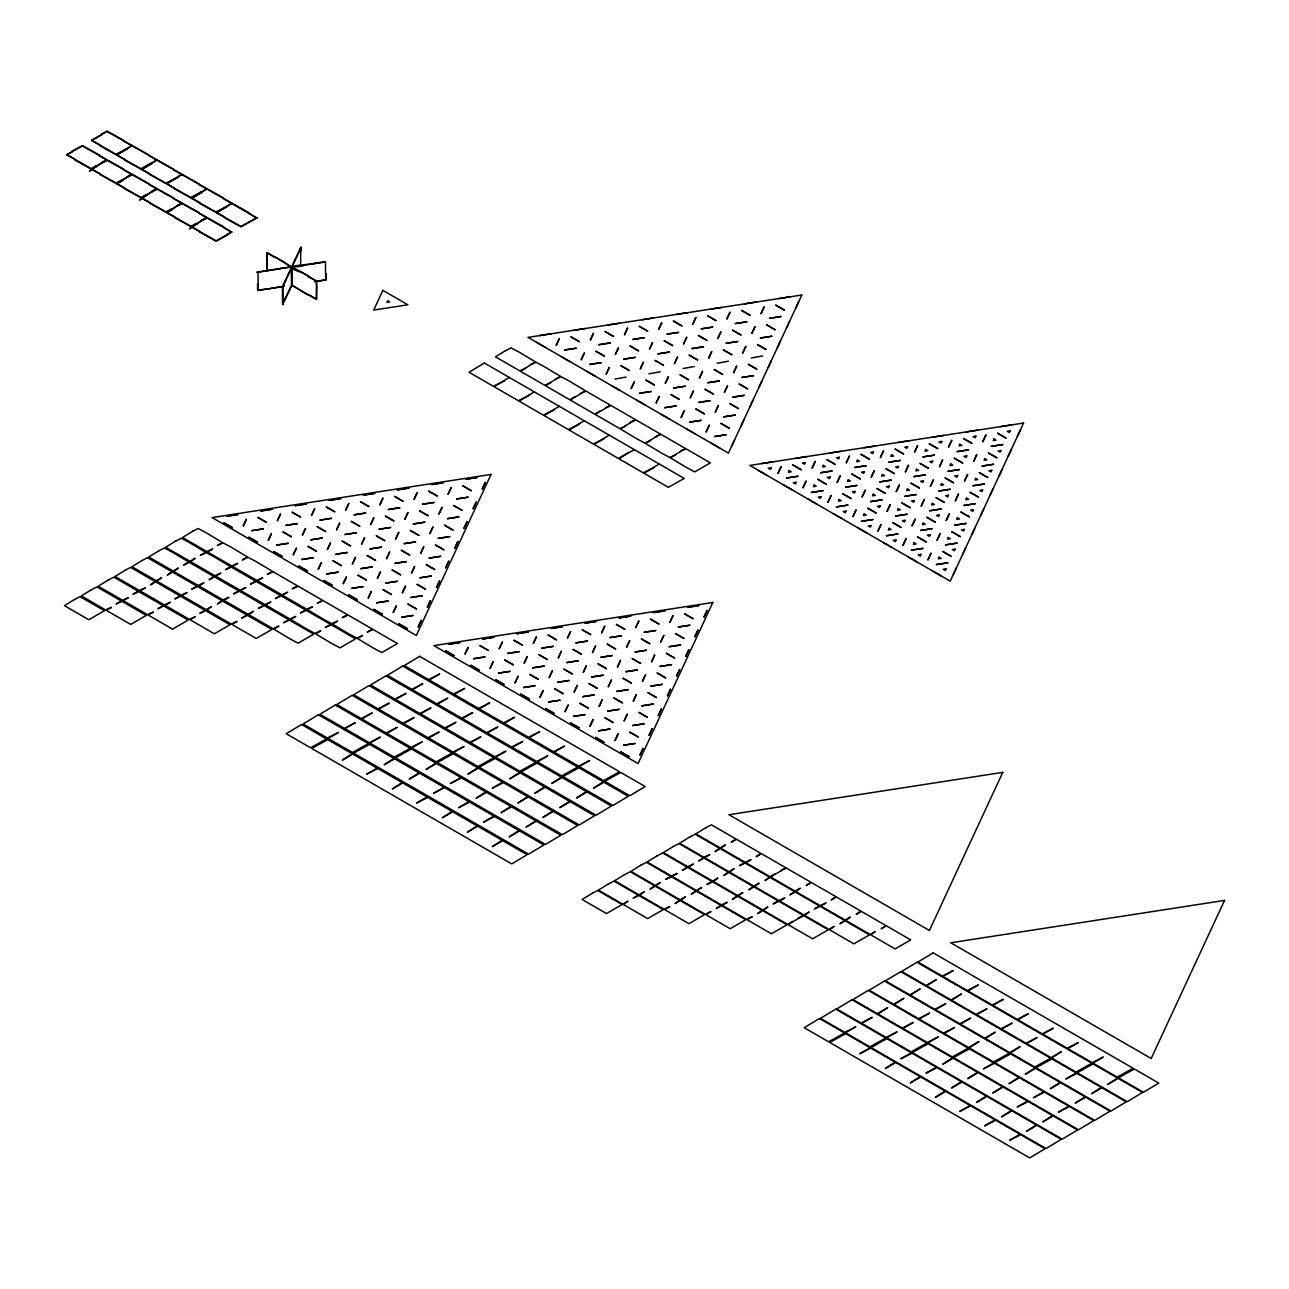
<?xml version="1.0" encoding="UTF-8"?>
<svg xmlns="http://www.w3.org/2000/svg" width="1289" height="1289" viewBox="0 0 1289 1289"><rect width="100%" height="100%" fill="white"/><g stroke="black" fill="none" stroke-linecap="round" stroke-linejoin="round"><path stroke-width="1.5" d="M285.497 298.178L282.565 304.494L282.436 286.706L300.74 247.295L300.627 265.566M282.984 304.558L282.871 286.77L301.159 247.359M292.136 272.833L291.862 285.191M282.565 304.494L291.475 285.272L291.33 266.936L283.322 261.957L291.33 266.936M285.497 298.532L291.91 285.352L291.588 267L291.588 271.012M71.685 151.425L82.399 145.593L99.06 154.857M101.718 134.088L106.939 131.075L123.905 140.517M101.879 162.849C96.788 165.685 80.256 178.478 96.353 165.669L91.148 168.682L66.786 154.616L82.399 145.963L106.778 159.659L96.675 166.217M126.709 148.863L131.913 145.496L116.622 155.067L127.031 148.686L115.994 154.342L91.632 140.275L106.939 131.43L148.896 154.938M66.786 154.97L71.991 151.973M91.632 140.63L102.04 134.62M74.649 159.868L91.148 169.036L96.981 166.394M99.495 145.528L115.994 154.696L127.031 149.057M121.665 180.637L131.752 174.096L107.39 160.384L101.557 163.026L106.778 159.659M101.557 162.672L107.39 160.029L124.05 169.278M99.64 174.305L116.139 183.473L121.972 180.814L121.343 180.106L116.139 183.102L91.777 169.407M124.469 159.965L140.984 169.133L152.021 163.477L151.393 162.752L140.984 168.762L116.622 155.067M123.583 141.049L173.886 169.375M146.656 195.074L156.742 188.516L132.38 174.805L126.548 177.463L131.752 174.096M151.86 191.707C146.769 194.542 130.237 207.32 146.334 194.526L141.129 197.539L116.767 183.828L126.87 177.27M126.548 177.092L132.38 174.45L149.041 183.715M176.69 177.721L181.894 174.353L166.587 183.908L176.996 177.544L165.959 183.199L141.597 169.487L156.904 159.933L151.699 163.3M116.767 183.828L121.972 180.814M141.597 169.487L152.021 163.477M124.63 188.726L141.129 197.894L146.962 195.251M149.46 174.386L165.959 183.554L176.996 177.898M148.573 155.486L198.86 183.795M171.63 209.495L181.733 202.937L157.371 189.241L151.538 191.884L156.742 188.516M151.538 191.529L157.371 188.871L174.031 198.135M149.621 203.146L166.12 212.314L171.953 209.672L171.324 208.947L166.12 211.96L141.758 198.248M174.45 188.822L190.949 197.974L201.986 192.335L201.374 191.61L190.949 197.62L166.587 183.908M173.564 169.906L223.851 198.216M196.621 223.915L206.723 217.374L182.361 203.662L176.529 206.304L181.733 202.937M201.825 220.564C196.734 223.384 180.218 236.177 196.315 223.384L191.11 226.381L166.748 212.685L176.835 206.127M176.529 205.95L182.361 203.308L199.022 212.556M226.671 206.578L231.875 203.211L216.568 212.766L226.977 206.401L215.94 212.041L191.578 198.345L206.885 188.79L201.68 192.158M166.748 212.685L171.953 209.672M191.578 198.345L201.986 192.335M174.611 217.583L191.11 226.751L196.943 224.109M199.441 203.243L215.94 212.411L226.977 206.756M198.554 184.343L248.841 212.653M191.739 227.106L216.101 240.817L231.714 232.165L207.352 218.099L201.519 220.741L206.723 217.374M201.519 220.371L207.352 217.728L224.012 226.993M199.586 232.004L216.101 241.172L226.816 235.339M224.431 217.664L240.93 226.832L256.865 218.002L223.545 198.764M216.568 212.766L240.93 226.477L256.865 217.632M226.51 234.807L231.714 231.794M267.29 264.712L266.968 270.916L267.29 252.692L283.322 261.957M266.968 264.889L267.29 252.692M275.298 256.962L283.628 261.764M300.289 271.383L316.643 281.195L316.321 299.402L291.959 285.336L300.45 290.234M292.265 279.149L291.862 279.181M299.983 271.931C273.349 263.536 325.118 264.487 292.281 267.081L308.619 276.2M308.313 276.732L316.643 281.195M316.321 281.373L316.643 287.205M308.619 294.585L316.643 299.225L316.643 287.56M536.595 342.342L544.925 347.144M504.144 380.481L509.348 377.484M525.332 368.074L530.536 365.077M561.569 356.763L569.899 361.581M529.135 394.917L534.339 391.904M550.322 382.495L555.527 379.498M586.559 371.184L594.89 376.001M554.125 409.338L559.329 406.325M575.297 396.931L580.517 393.918M611.55 385.62L619.88 390.422M600.287 411.352L605.492 408.355M579.115 423.759L584.32 420.762M636.54 400.041L644.871 404.859M625.278 425.789L630.482 422.776M604.106 438.196L609.31 435.183M661.531 414.478L669.861 419.279M650.268 440.21L655.473 437.197M629.08 452.616L634.285 449.619M686.521 428.899L694.852 433.7M675.259 454.63L680.463 451.633M654.071 467.053L659.275 464.04M711.512 443.319L719.842 448.137M758.367 470.372L766.697 475.19M783.358 484.809L791.688 489.611M808.348 499.23L816.678 504.047M833.339 513.667L841.669 518.468M858.313 528.087L866.643 532.889M883.303 542.508L891.634 547.326M908.294 556.945L916.624 561.746M933.284 571.365L941.615 576.183M775.688 873.942L780.892 870.945M793.186 921.554L798.39 918.558M268.982 270.432C222.691 277.28 326.616 262.021 280.148 268.338M303.237 265.389L325.569 261.941L314.29 263.053M269.111 270.319L280.261 268.579M257.607 284.208L257.719 290.476L284.273 286.367M325.988 273.896L325.988 279.906L314.613 281.663M257.607 290.218L269.111 288.704M268.982 288.817L284.16 286.11M314.5 281.421L325.988 279.906M798.664 301.803L795.603 308.361M789.513 321.509L786.467 328.067M780.361 341.214L777.315 347.772M771.225 360.92L768.163 367.494M762.073 380.626L759.028 387.199M1020.437 429.833L1017.392 436.407M752.921 400.331L749.876 406.905M1011.285 449.539L1008.24 456.113M743.785 420.037L740.724 426.611M1002.149 469.26L999.088 475.818M734.633 439.742L731.588 446.316M992.997 488.966L989.952 495.524M983.845 508.672L980.8 515.246M974.71 528.377L971.648 534.951M965.558 548.083L962.512 554.657M956.406 567.788L953.361 574.362M248.535 213.184L256.865 218.002M91.632 140.275L99.801 144.996M116.622 154.696L124.791 159.417M141.597 169.133L149.782 173.854M166.587 183.554L174.772 188.275M191.578 197.974L199.747 202.695M216.568 212.411L224.737 217.132M98.754 155.389L106.778 160.029M123.744 169.826L131.752 174.45M148.734 184.246L156.742 188.871M173.725 198.683L181.733 203.308M198.715 213.104L206.723 217.728M223.69 227.525L231.714 232.165M266.968 252.87L274.992 257.51M66.786 154.616L74.955 159.337M91.777 169.036L99.946 173.757M116.767 183.473L124.936 188.194M141.758 197.894L149.927 202.615M166.748 212.314L174.917 217.035M191.739 226.751L199.908 231.472M300.128 290.412L308.313 295.133M1011.833 424.871L1000.457 426.627M977.707 430.155L966.331 431.912M943.564 435.44L932.189 437.197M909.438 440.709L898.046 442.481M875.295 445.994L863.92 447.75M790.06 296.824L778.685 298.597M841.169 451.279L829.778 453.035M755.918 302.109L744.543 303.866M762.621 355.957L751.358 357.955M807.027 456.564L795.651 458.32M721.792 307.394L710.416 309.151M728.478 361.226L717.216 363.24M772.884 461.833L761.509 463.605M687.649 312.679L676.274 314.435M694.352 366.511L683.089 368.525M653.523 317.948L642.148 319.72M660.21 371.796L648.947 373.794M619.381 323.233L608.005 324.989M626.083 377.081L614.821 379.079M585.254 328.518L573.863 330.274M551.112 333.803L539.737 335.559M303.124 264.793L314.403 263.665M325.875 273.655L325.875 279.665M325.456 261.699L325.569 273.961M300.74 247.295L300.74 251.291M292.168 266.839L292.168 274.863M292.136 278.843L292.265 285.159M258.042 272.124L258.154 284.386M257.719 284.45L257.719 290.476M246.36 519.354L243.315 525.928L246.36 519.354M382.849 290.347L373.697 310.069L407.84 304.784L382.849 290.347M271.351 533.791L268.305 540.349L271.351 533.791M280.503 514.085L277.441 520.643L280.503 514.085M387.683 300.788L386.942 302.416L389.745 301.98L387.683 300.788M296.341 548.212L293.296 554.786L296.341 548.212M305.493 528.506L302.432 535.08L305.493 528.506M314.629 508.801L311.584 515.374L314.629 508.801M321.332 562.632L318.286 569.206L321.332 562.632M330.467 542.927L327.422 549.501L330.467 542.927M339.619 523.221L336.574 529.795L339.619 523.221M348.771 503.516L345.726 510.09L348.771 503.516M346.322 577.069L343.261 583.643L346.322 577.069M355.458 557.364L352.413 563.921L355.458 557.364M364.61 537.658L361.565 544.216L364.61 537.658M373.762 517.936L370.7 524.51L373.762 517.936M382.897 498.231L379.852 504.805L382.897 498.231M371.313 591.49L368.251 598.064L371.313 591.49M380.448 571.784L377.403 578.358L380.448 571.784M389.6 552.079L386.555 558.653L389.6 552.079M398.752 532.373L395.691 538.947L398.752 532.373M407.888 512.668L404.843 519.225L407.888 512.668M417.04 492.962L413.995 499.52L417.04 492.962M396.287 605.927L393.242 612.484L396.287 605.927M405.439 586.221L402.394 592.779L405.439 586.221M414.591 566.499L411.545 573.073L414.591 566.499M423.727 546.794L420.681 553.368L423.727 546.794M432.878 527.088L429.833 533.662L432.878 527.088M442.03 507.383L438.969 513.957L442.03 507.383M451.166 487.677L448.121 494.251L451.166 487.677M421.277 620.347L418.232 626.921L421.277 620.347M430.429 600.642L427.384 607.216L430.429 600.642M439.581 580.936L436.52 587.494L439.581 580.936M448.717 561.231L445.672 567.788L448.717 561.231M457.869 541.525L454.824 548.083L457.869 541.525M467.021 521.803L463.959 528.377L467.021 521.803M476.157 502.098L473.111 508.672L476.157 502.098M485.308 482.392L482.263 488.966L485.308 482.392M491.061 474.416L416.315 635.493L212.073 517.582L491.061 474.416M559.281 338.701L556.236 345.259L559.281 338.701M584.271 353.122L581.226 359.695L584.271 353.122M593.423 333.416L590.378 339.99L593.423 333.416M468.149 647.4L465.087 653.974L468.149 647.4M609.262 367.542L606.217 374.116L609.262 367.542M618.414 347.837L615.369 354.411L618.414 347.837M627.55 328.131L624.504 334.705L627.55 328.131M493.123 661.821L490.078 668.395L493.123 661.821M502.275 642.115L499.23 648.689L502.275 642.115M634.252 381.979L631.207 388.537L634.252 381.979M643.404 362.273L640.343 368.831L643.404 362.273M652.54 342.552L649.495 349.126L652.54 342.552M661.692 322.846L658.647 329.42L661.692 322.846M518.114 676.258L515.068 682.832L518.114 676.258M527.265 656.552L524.22 663.11L527.265 656.552M536.417 636.847L533.356 643.404L536.417 636.847M659.243 396.4L656.198 402.974L659.243 396.4M668.395 376.694L665.333 383.268L668.395 376.694M677.531 356.989L674.485 363.562L677.531 356.989M686.683 337.283L683.637 343.841L686.683 337.283M695.834 317.577L692.773 324.135L695.834 317.577M543.104 690.678L540.059 697.252L543.104 690.678M552.256 670.973L549.211 677.547L552.256 670.973M561.392 651.267L558.346 657.841L561.392 651.267M570.544 631.562L567.498 638.136L570.544 631.562M684.233 410.837L681.188 417.394L684.233 410.837M693.369 391.115L690.324 397.689L693.369 391.115M702.521 371.409L699.476 377.983L702.521 371.409M711.673 351.704L708.628 358.278L711.673 351.704M720.809 331.998L717.764 338.572L720.809 331.998M729.961 312.292L726.915 318.866L729.961 312.292M568.095 705.115L565.049 711.673L568.095 705.115M577.246 685.41L574.185 691.967L577.246 685.41M586.382 665.688L583.337 672.262L586.382 665.688M595.534 645.982L592.489 652.556L595.534 645.982M604.686 626.277L601.625 632.851L604.686 626.277M709.224 425.257L706.163 431.831L709.224 425.257M718.36 405.552L715.314 412.109L718.36 405.552M727.512 385.846L724.466 392.404L727.512 385.846M736.663 366.14L733.602 372.698L736.663 366.14M745.799 346.419L742.754 352.993L745.799 346.419M754.951 326.713L751.906 333.287L754.951 326.713M764.103 307.008L761.042 313.581L764.103 307.008M593.085 719.536L590.04 726.11L593.085 719.536M602.237 699.83L599.176 706.404L602.237 699.83M611.373 680.125L608.327 686.683L611.373 680.125M620.525 660.419L617.479 666.977L620.525 660.419M629.677 640.714L626.615 647.271L629.677 640.714M638.812 620.992L635.767 627.566L638.812 620.992M801.806 295.02L728.43 453.1L527.991 337.38L801.806 295.02M618.076 733.957L615.03 740.531L618.076 733.957M627.211 714.251L624.166 720.825L627.211 714.251M636.363 694.545L633.318 701.119L636.363 694.545M645.515 674.84L642.47 681.414L645.515 674.84M654.651 655.134L651.606 661.708L654.651 655.134M663.803 635.429L660.758 642.003L663.803 635.429M672.955 615.723L669.909 622.281L672.955 615.723M771.096 467.843L770.339 469.47L768.276 468.278L771.096 467.843M643.066 748.393L640.005 754.967L643.066 748.393M652.202 728.688L649.157 735.246L652.202 728.688M661.354 708.982L658.308 715.54L661.354 708.982M670.506 689.261L667.444 695.834L670.506 689.261M679.641 669.555L676.596 676.129L679.641 669.555M688.793 649.849L685.748 656.423L688.793 649.849M697.945 630.144L694.884 636.718L697.945 630.144M707.081 610.438L704.036 617.012L707.081 610.438M712.849 602.462L638.087 763.539L433.861 645.612L712.849 602.462M781.07 466.731L778.024 473.305L781.07 466.731M789.174 470.646L788.417 472.257L791.237 471.822L789.174 470.646M796.07 482.263L795.329 483.891L793.267 482.698L796.07 482.263M805.222 462.558L804.465 464.185L802.419 462.993L805.222 462.558M806.06 481.168L802.999 487.725L806.06 481.168M815.196 461.462L812.151 468.02L815.196 461.462M814.165 485.067L813.407 486.694L816.227 486.259L814.165 485.067M823.3 465.361L822.559 466.989L825.363 466.554L823.3 465.361M821.061 496.7L820.32 498.327L818.257 497.135L821.061 496.7M830.213 476.994L829.455 478.606L827.393 477.429L830.213 476.994M839.365 457.289L838.607 458.9L836.545 457.724L839.365 457.289M831.051 495.588L827.989 502.162L831.051 495.588M840.186 475.883L837.141 482.457L840.186 475.883M849.338 456.177L846.293 462.751L849.338 456.177M839.155 499.488L838.398 501.115L841.201 500.68L839.155 499.488M848.291 479.782L847.55 481.409L850.353 480.974L848.291 479.782M857.443 460.076L856.686 461.704L859.505 461.269L857.443 460.076M846.051 511.121L845.294 512.748L843.248 511.556L846.051 511.121M855.203 491.415L854.446 493.043L852.383 491.85L855.203 491.415M864.355 471.71L863.598 473.337L861.535 472.145L864.355 471.71M873.491 452.004L872.734 453.631L870.687 452.439L873.491 452.004M856.025 510.025L852.98 516.583L856.025 510.025M865.177 490.303L862.132 496.877L865.177 490.303M874.329 470.598L871.267 477.172L874.329 470.598M883.464 450.892L880.419 457.466L883.464 450.892M864.146 513.924L863.388 515.552L866.192 515.117L864.146 513.924M873.281 494.219L872.524 495.83L875.344 495.395L873.281 494.219M882.433 474.513L881.676 476.124L884.496 475.689L882.433 474.513M891.585 454.791L890.828 456.419L893.631 455.984L891.585 454.791M871.042 525.558L870.284 527.169L868.238 525.993L871.042 525.558M880.194 505.836L879.436 507.463L877.374 506.271L880.194 505.836M889.329 486.13L888.588 487.758L886.526 486.565L889.329 486.13M898.481 466.425L897.724 468.052L895.678 466.86L898.481 466.425M907.633 446.719L906.876 448.346L904.814 447.154L907.633 446.719M881.015 524.446L877.97 531.02L881.015 524.446M890.167 504.74L887.122 511.298L890.167 504.74M899.319 485.035L896.258 491.592L899.319 485.035M908.455 465.329L905.41 471.887L908.455 465.329M917.607 445.607L914.562 452.181L917.607 445.607M889.12 528.345L888.379 529.972L891.182 529.537L889.12 528.345M898.272 508.639L897.515 510.267L900.334 509.832L898.272 508.639M907.424 488.934L906.666 490.561L909.486 490.126L907.424 488.934M916.56 469.228L915.818 470.856L918.622 470.421L916.56 469.228M925.711 449.523L924.954 451.15L927.774 450.715L925.711 449.523M896.032 539.978L895.275 541.606L893.213 540.413L896.032 539.978M905.184 520.273L904.427 521.9L902.364 520.708L905.184 520.273M914.32 500.567L913.579 502.194L911.516 501.002L914.32 500.567M923.472 480.861L922.715 482.473L920.652 481.296L923.472 480.861M932.624 461.14L931.866 462.767L929.804 461.575L932.624 461.14M941.76 441.434L941.002 443.062L938.956 441.869L941.76 441.434M906.006 538.866L902.961 545.44L906.006 538.866M915.158 519.161L912.113 525.735L915.158 519.161M924.294 499.455L921.248 506.029L924.294 499.455M933.445 479.75L930.4 486.324L933.445 479.75M942.597 460.044L939.552 466.618L942.597 460.044M951.733 440.339L948.688 446.896L951.733 440.339M914.11 542.782L913.369 544.393L916.173 543.958L914.11 542.782M923.262 523.06L922.505 524.687L925.325 524.252L923.262 523.06M932.414 503.354L931.657 504.982L934.461 504.547L932.414 503.354M941.55 483.649L940.809 485.276L943.612 484.841L941.55 483.649M950.702 463.943L949.945 465.571L952.764 465.136L950.702 463.943M959.854 444.238L959.097 445.865L961.9 445.43L959.854 444.238M921.023 554.399L920.265 556.026L918.203 554.834L921.023 554.399M930.175 534.693L929.417 536.321L927.355 535.128L930.175 534.693M939.31 514.988L938.553 516.615L936.507 515.423L939.31 514.988M948.462 495.282L947.705 496.909L945.643 495.717L948.462 495.282M957.598 475.577L956.857 477.204L954.795 476.012L957.598 475.577M966.75 455.871L965.993 457.498L963.946 456.306L966.75 455.871M975.902 436.165L975.145 437.777L973.082 436.6L975.902 436.165M930.996 553.303L927.951 559.861L930.996 553.303M940.148 533.598L937.087 540.155L940.148 533.598M949.284 513.876L946.239 520.45L949.284 513.876M958.436 494.17L955.391 500.744L958.436 494.17M967.588 474.465L964.526 481.039L967.588 474.465M976.724 454.759L973.678 461.333L976.724 454.759M985.876 435.054L982.83 441.628L985.876 435.054M939.101 557.202L938.344 558.83L941.163 558.395L939.101 557.202M948.253 537.497L947.496 539.124L950.315 538.689L948.253 537.497M957.405 517.791L956.647 519.419L959.451 518.984L957.405 517.791M966.541 498.086L965.783 499.697L968.603 499.262L966.541 498.086M975.692 478.38L974.935 479.991L977.755 479.556L975.692 478.38M984.828 458.658L984.087 460.286L986.891 459.851L984.828 458.658M993.98 438.953L993.223 440.58L996.043 440.145L993.98 438.953M946.013 568.836L945.256 570.463L943.194 569.271L946.013 568.836M955.149 549.13L954.408 550.741L952.345 549.565L955.149 549.13M964.301 529.425L963.544 531.036L961.481 529.86L964.301 529.425M973.453 509.703L972.696 511.33L970.633 510.138L973.453 509.703M982.589 489.997L981.847 491.625L979.785 490.432L982.589 489.997M991.74 470.292L990.983 471.919L988.921 470.727L991.74 470.292M1000.892 450.586L1000.135 452.213L998.073 451.021L1000.892 450.586M1010.028 430.88L1009.287 432.508L1007.225 431.316L1010.028 430.88M1023.579 423.05L950.219 581.146L749.763 465.41L1023.579 423.05M1002.778 772.369L929.401 930.465L728.962 814.729L1002.778 772.369M1224.55 900.415L1151.174 1058.495L950.734 942.775L1224.55 900.415M291.652 272.769L291.652 272.769M74.553 599.482L64.45 605.669L88.812 619.735L104.425 610.712L80.063 596.646L74.553 599.482M91.422 589.734L81.32 595.921L105.682 609.987L111.515 607.345L106.31 610.358L130.672 624.424L146.285 615.401L121.923 601.335L116.091 603.977L121.295 600.98L96.933 586.914L91.422 589.734M108.276 580.002L98.19 586.189L122.552 600.255L128.384 597.613L123.18 600.61L147.542 614.676L153.375 612.033L148.154 615.046L172.533 629.113L188.146 620.09L163.784 606.023L157.951 608.666L163.155 605.669L138.793 591.603L132.96 594.245L138.165 591.232L113.803 577.166L108.276 580.002M125.146 570.254L115.059 576.457L139.421 590.523L145.238 587.881L140.034 590.878L164.396 604.944L170.229 602.301L165.024 605.298L189.386 619.365L195.219 616.722L190.015 619.735L214.377 633.801L230.006 624.778L205.628 610.712L199.811 613.355L205.015 610.358L180.653 596.291L174.821 598.934L180.025 595.921L155.663 581.855L150.459 584.868L155.034 581.5L130.672 567.434L125.146 570.254M142.016 560.522L131.913 566.709L156.275 580.775L161.496 577.778L156.904 581.146L181.266 595.212L187.098 592.569L181.894 595.566L206.256 609.633L211.46 606.636L206.885 609.987L231.247 624.053L237.079 621.411L231.875 624.424L256.237 638.49L271.85 629.467L247.488 615.401L241.655 618.043L246.86 615.046L222.498 600.98L217.293 603.977L221.885 600.61L197.507 586.543L191.69 589.202L196.895 586.189L172.533 572.123L167.312 575.136L171.904 571.768L147.542 557.702L142.016 560.522M158.885 550.79L148.783 556.977L173.145 571.043L178.349 568.03L173.773 571.398L198.135 585.464L203.968 582.821L198.764 585.834L223.126 599.901L228.959 597.258L223.754 600.255L248.116 614.321L253.321 611.324L248.745 614.676L273.107 628.742L278.94 626.1L273.735 629.113L289.767 638.732L298.097 643.179L313.71 634.156L289.348 620.09L283.516 622.732L288.72 619.735L264.358 605.669L258.525 608.311L263.729 605.298L239.367 591.232L233.535 593.891L238.739 590.878L214.377 576.811L209.172 579.824L213.748 576.457L189.386 562.391L183.554 565.033L188.774 562.02L172.726 552.401L164.396 547.954L158.885 550.79M175.755 541.042L165.653 547.245L190.015 561.311L195.219 558.298L190.643 561.666L215.005 575.732L220.838 573.089L215.634 576.086L239.996 590.153L245.828 587.51L240.624 590.523L264.986 604.589L270.819 601.947L265.615 604.944L289.977 619.01L295.809 616.368L290.589 619.365L306.637 628.984L314.967 633.431L320.784 630.788L315.579 633.801L331.611 643.42L339.942 647.868L355.571 638.845L331.209 624.778L325.376 627.421L330.58 624.424L306.218 610.358L300.385 613L305.59 609.987L281.228 595.921L275.395 598.579L280.599 595.566L256.237 581.5L250.404 584.143L255.609 581.146L231.247 567.079L225.414 569.722L230.618 566.709L214.586 557.09L206.256 552.643L200.423 555.285L205.628 552.288L189.596 542.669L181.266 538.222L175.755 541.042M192.625 531.31L182.522 537.497L206.885 551.563L212.717 548.921L207.513 551.934L231.875 566L237.708 563.341L232.503 566.354L256.865 580.421L262.698 577.778L257.478 580.775L281.856 594.841L287.673 592.199L282.468 595.212L306.83 609.278L312.663 606.636L307.459 609.633L323.491 619.252L331.821 623.699L337.654 621.056L332.449 624.053L348.481 633.672L356.811 638.119L362.644 635.477L357.44 638.49L373.472 648.109L381.802 652.556L397.415 643.533L373.053 629.467L367.22 632.109L372.44 629.113L348.062 615.046L342.246 617.689L347.45 614.676L323.088 600.61L317.255 603.268L322.459 600.255L298.097 586.189L292.265 588.831L297.469 585.834L273.107 571.768L267.274 574.411L272.478 571.398L256.447 561.778L248.116 557.331L242.284 559.974L247.488 556.977L231.456 547.358L223.126 542.911L217.293 545.553L222.498 542.556L206.466 532.937L198.135 528.49L192.625 531.31M484.358 363.047L469.051 372.247L493.413 386.313L504.45 380.658L494.041 386.684L518.404 400.75L529.441 395.095L519.032 401.105L543.394 415.171L554.431 409.515L544.022 415.525L568.385 429.591L579.422 423.952L569.013 429.962L593.375 444.028L604.412 438.373L594.003 444.383L618.366 458.449L628.774 452.439L618.994 458.803L643.356 472.87L654.393 467.23L643.968 473.24L668.346 487.306L684.266 478.461L484.358 363.047M505.546 350.64L495.443 356.827L519.805 370.894L525.638 368.251L520.434 371.264L544.796 385.33L550.629 382.688L545.424 385.685L569.786 399.751L574.991 396.754L570.415 400.122L594.777 414.188L599.981 411.175L595.405 414.542L619.767 428.609L625.6 425.966L620.38 428.963L636.428 438.582L644.758 443.029L650.574 440.387L645.37 443.4L661.402 453.019L669.732 457.466L675.565 454.824L670.361 457.821L686.393 467.44L694.723 471.887L710.352 462.88L685.99 448.798L680.157 451.456L685.361 448.443L660.999 434.377L655.166 437.019L660.371 434.022L636.009 419.956L630.176 422.599L635.38 419.586L611.018 405.519L605.186 408.162L610.39 405.165L586.028 391.099L580.195 393.741L585.399 390.744L569.367 381.125L561.037 376.678L555.205 379.32L560.409 376.307L544.377 366.688L536.047 362.241L530.214 364.884L535.418 361.887L519.386 352.268L511.056 347.821L505.546 350.64M223.98 522.818L232.31 527.636L223.98 522.818M258.106 517.55L266.436 522.351L258.106 517.55M571.043 336.88L579.357 341.682L571.043 336.88M248.97 537.255L257.301 542.057L248.97 537.255M292.249 512.265L300.579 517.066L292.249 512.265M605.169 331.595L613.5 336.397L605.169 331.595M283.097 531.97L291.427 536.772L283.097 531.97M326.375 506.98L334.705 511.781L326.375 506.98M596.017 351.301L604.348 356.118L596.017 351.301M639.312 326.31L647.642 331.128L639.312 326.31M273.945 551.676L282.275 556.477L273.945 551.676M317.239 526.685L325.569 531.503L317.239 526.685M360.517 501.695L368.847 506.513L360.517 501.695M630.16 346.016L638.49 350.834L630.16 346.016M673.438 321.042L681.768 325.843L673.438 321.042M308.087 546.391L316.417 551.209L308.087 546.391M351.365 521.401L359.695 526.218L351.365 521.401M394.643 496.426L402.974 501.228L394.643 496.426M621.008 365.738L629.338 370.539L621.008 365.738M664.286 340.747L672.616 345.549L664.286 340.747M707.58 315.757L715.911 320.558L707.58 315.757M298.935 566.097L307.265 570.914L298.935 566.097M342.23 541.122L350.56 545.924L342.23 541.122M385.508 516.132L393.838 520.933L385.508 516.132M428.786 491.141L437.116 495.943L428.786 491.141M655.15 360.453L663.481 365.254L655.15 360.453M698.429 335.462L706.759 340.264L698.429 335.462M741.707 310.472L750.037 315.289L741.707 310.472M333.078 560.828L341.408 565.629L333.078 560.828M376.356 535.837L384.686 540.639L376.356 535.837M419.634 510.847L427.964 515.648L419.634 510.847M462.912 485.856L471.242 490.674L462.912 485.856M645.998 380.158L654.329 384.96L645.998 380.158M689.277 355.168L697.607 359.985L689.277 355.168M732.571 330.177L740.885 334.995L732.571 330.177M775.849 305.187L784.179 310.005L775.849 305.187M323.926 580.533L332.256 585.335L323.926 580.533M367.204 555.543L375.534 560.344L367.204 555.543M410.498 530.552L418.828 535.37L410.498 530.552M453.776 505.562L462.107 510.38L453.776 505.562M680.141 374.873L688.471 379.691L680.141 374.873M723.419 349.883L731.749 354.701L723.419 349.883M766.697 324.892L775.027 329.71L766.697 324.892M358.068 575.248L366.398 580.066L358.068 575.248M401.346 550.258L409.676 555.076L401.346 550.258M444.624 525.268L452.955 530.085L444.624 525.268M670.989 394.579L679.319 399.397L670.989 394.579M714.267 369.589L722.597 374.406L714.267 369.589M757.545 344.614L765.875 349.416L757.545 344.614M348.916 594.954L357.246 599.772L348.916 594.954M392.194 569.964L400.525 574.781L392.194 569.964M435.473 544.973L443.803 549.791L435.473 544.973M705.131 389.31L713.445 394.112L705.131 389.31M748.41 364.32L756.74 369.121L748.41 364.32M383.059 589.669L391.389 594.487L383.059 589.669M426.337 564.695L434.667 569.496L426.337 564.695M695.979 409.016L704.31 413.817L695.979 409.016M739.258 384.025L747.588 388.827L739.258 384.025M373.907 609.391L382.237 614.192L373.907 609.391M417.185 584.4L425.515 589.202L417.185 584.4M730.106 403.731L738.436 408.532L730.106 403.731M408.049 604.106L416.363 608.907L408.049 604.106M720.97 423.437L729.3 428.254L720.97 423.437M398.897 623.812L407.227 628.613L398.897 623.812M301.529 724.515L286.222 733.715L310.585 747.781L326.52 738.935L301.529 724.515M318.399 714.767L303.092 723.967L327.454 738.033L338.491 732.394L328.083 738.404L352.445 752.47L368.38 743.624L318.399 714.767M335.269 705.035L319.962 714.235L344.324 728.301L355.361 722.646L344.953 728.656L369.315 742.722L380.352 737.082L369.943 743.092L394.305 757.159L410.24 748.313L335.269 705.035M352.139 695.303L336.832 704.487L361.194 718.553L372.231 712.914L361.822 718.924L386.184 732.99L397.221 727.334L386.813 733.344L411.175 747.411L422.212 741.771L411.803 747.781L436.165 761.847L452.085 753.002L352.139 695.303M369.008 685.555L353.702 694.755L378.064 708.821L389.101 703.166L378.692 709.176L403.054 723.242L414.091 717.602L403.666 723.612L428.045 737.679L439.082 732.023L428.657 738.033L453.019 752.099L464.056 746.46L453.647 752.47L478.01 766.536L493.945 757.69L369.008 685.555M385.862 675.823L370.571 685.023L394.933 699.089L405.971 693.434L395.546 699.444L419.924 713.51L430.961 707.854L420.536 713.864L444.898 727.931L455.935 722.291L445.527 728.301L469.889 742.367L480.926 736.712L470.517 742.722L494.879 756.788L505.916 751.149L495.508 757.159L519.87 771.225L535.805 762.379L385.862 675.823M402.732 666.075L387.425 675.275L411.803 689.341L422.824 683.702L412.416 689.712L436.778 703.778L447.815 698.122L437.406 704.132L461.768 718.199L472.805 712.543L462.397 718.553L486.759 732.619L497.796 726.98L487.387 732.99L511.749 747.056L522.786 741.401L512.378 747.411L536.74 761.477L547.777 755.837L537.368 761.847L561.73 775.914L577.649 767.068L402.732 666.075M419.602 656.343L404.295 665.543L428.657 679.609L439.694 673.954L429.285 679.964L453.647 694.03L464.684 688.39L454.276 694.4L478.638 708.467L489.675 702.811L479.266 708.821L503.628 722.887L514.665 717.232L504.257 723.242L528.619 737.308L539.656 731.669L529.247 737.679L553.609 751.745L564.646 746.089L554.222 752.099L578.6 766.165L589.637 760.526L579.212 766.536L603.574 780.602L619.51 771.757L419.602 656.343M445.752 650.864L454.082 655.666L445.752 650.864M479.895 645.58L488.225 650.397L479.895 645.58M792.816 464.926L801.146 469.728L792.816 464.926M317.046 745.493L311.841 748.49L511.749 863.92L527.056 854.72L502.694 840.654L492.285 846.664L502.066 840.283L477.703 826.217L467.295 832.227L477.075 825.862L452.713 811.796L442.304 817.806L452.085 811.442L427.722 797.375L416.685 803.015L427.094 797.005L402.732 782.939L392.323 788.949L402.12 782.584L377.741 768.518L366.704 774.157L377.129 768.147L352.767 754.081L342.342 760.091L352.139 753.727L327.777 739.66L317.046 745.493M470.743 665.285L479.073 670.103L470.743 665.285M514.021 640.311L522.351 645.112L514.021 640.311M826.942 459.641L835.272 464.443L826.942 459.641M504.885 660.016L513.199 664.818L504.885 660.016M548.163 635.026L556.494 639.827L548.163 635.026M817.806 479.347L826.136 484.148L817.806 479.347M861.084 454.356L869.414 459.174L861.084 454.356M358.906 750.182L353.702 753.179L528.619 854.172L543.926 844.972L519.564 830.906L509.139 836.915L518.935 830.551L494.573 816.485L483.536 822.14L493.945 816.13L469.583 802.064L458.546 807.704L468.954 801.694L444.592 787.627L433.555 793.283L443.964 787.273L419.602 773.207L409.193 779.217L418.973 772.836L394.611 758.77L384.203 764.78L393.999 758.415L369.621 744.349L358.906 750.182M495.733 679.722L504.063 684.523L495.733 679.722M539.011 654.731L547.342 659.533L539.011 654.731M582.29 629.741L590.62 634.559L582.29 629.741M851.932 474.062L860.262 478.88L851.932 474.062M895.211 449.071L903.541 453.889L895.211 449.071M529.86 674.437L538.19 679.255L529.86 674.437M573.154 649.447L581.484 654.264L573.154 649.447M616.432 624.456L624.762 629.274L616.432 624.456M842.797 493.768L851.127 498.585L842.797 493.768M886.075 468.777L894.405 473.595L886.075 468.777M929.353 443.803L937.683 448.604L929.353 443.803M400.766 754.871L395.546 757.868L545.489 844.44L560.796 835.24L536.417 821.174L526.009 827.184L535.805 820.819L511.443 806.753L501.018 812.763L510.815 806.382L486.452 792.316L476.044 798.326L485.824 791.962L461.462 777.895L450.425 783.535L460.834 777.525L436.472 763.459L426.063 769.469L435.843 763.104L411.481 749.038L400.766 754.871M520.724 694.143L529.054 698.96L520.724 694.143M564.002 669.152L572.332 673.97L564.002 669.152M607.28 644.162L615.61 648.979L607.28 644.162M650.558 619.187L658.888 623.989L650.558 619.187M876.923 488.499L885.253 493.3L876.923 488.499M920.201 463.508L928.531 468.31L920.201 463.508M963.495 438.518L971.809 443.319L963.495 438.518M554.85 688.858L563.18 693.675L554.85 688.858M598.128 663.883L606.458 668.685L598.128 663.883M641.423 638.893L649.753 643.694L641.423 638.893M684.701 613.902L693.031 618.704L684.701 613.902M867.771 508.204L876.101 513.006L867.771 508.204M911.065 483.214L919.395 488.015L911.065 483.214M954.343 458.223L962.674 463.025L954.343 458.223M997.622 433.233L1005.952 438.051L997.622 433.233M442.61 759.559L437.406 762.556L562.358 834.692L577.649 825.508L553.287 811.442L542.878 817.452L552.675 811.071L528.297 797.005L517.888 803.015L527.684 796.65L503.322 782.584L492.285 788.224L502.694 782.214L478.332 768.147L467.923 774.157L477.703 767.793L453.341 753.727L442.61 759.559M545.714 708.579L554.044 713.381L545.714 708.579M588.992 683.589L597.323 688.39L588.992 683.589M632.271 658.598L640.601 663.4L632.271 658.598M675.549 633.608L683.879 638.409L675.549 633.608M901.913 502.919L910.243 507.721L901.913 502.919M945.191 477.929L953.522 482.747L945.191 477.929M988.47 452.938L996.8 457.756L988.47 452.938M579.841 703.295L588.171 708.096L579.841 703.295M623.119 678.304L631.449 683.106L623.119 678.304M666.413 653.314L674.727 658.131L666.413 653.314M892.761 522.625L901.092 527.443L892.761 522.625M936.056 497.635L944.386 502.452L936.056 497.635M979.334 472.644L987.664 477.462L979.334 472.644M484.471 764.248L479.266 767.245L579.212 824.96L594.519 815.76L570.157 801.694L559.748 807.704L569.529 801.339L545.166 787.273L534.758 793.283L544.554 786.902L520.176 772.836L509.767 778.846L519.564 772.482L495.202 758.415L484.471 764.248M570.689 723L579.019 727.802L570.689 723M613.983 698.01L622.313 702.827L613.983 698.01M657.261 673.019L665.591 677.837L657.261 673.019M926.904 517.34L935.234 522.158L926.904 517.34M970.182 492.366L978.512 497.167L970.182 492.366M604.831 717.715L613.161 722.533L604.831 717.715M648.109 692.725L656.439 697.542L648.109 692.725M917.752 537.046L926.082 541.863L917.752 537.046M961.03 512.071L969.36 516.873L961.03 512.071M526.331 768.937L521.127 771.934L596.082 815.228L611.389 806.028L587.027 791.962L576.618 797.972L586.398 791.591L562.036 777.525L551.628 783.535L561.408 777.17L537.046 763.104L526.331 768.937M595.679 737.421L604.009 742.238L595.679 737.421M638.973 712.446L647.304 717.248L638.973 712.446M951.894 531.777L960.224 536.578L951.894 531.777M629.822 732.152L638.152 736.954L629.822 732.152M942.742 551.483L951.073 556.284L942.742 551.483M568.175 773.626L562.971 776.623L612.952 805.48L628.259 796.28L603.897 782.214L593.488 788.224L603.268 781.859L578.906 767.793L568.175 773.626M620.67 751.858L629 756.659L620.67 751.858M610.035 778.314L604.831 781.311L629.822 795.748L645.128 786.548L620.766 772.482L610.035 778.314M592.231 893.309L582.129 899.496L606.491 913.563L622.12 904.54L597.742 890.473L592.231 893.309M608.472 883.932L598.37 890.119L622.732 904.185L627.936 901.172L623.36 904.54L647.723 918.606L663.336 909.599L638.973 895.533L633.141 898.175L638.361 895.162L613.983 881.096L608.472 883.932M624.714 874.554L614.611 880.741L638.973 894.808L644.178 891.795L639.602 895.162L663.964 909.228L669.797 906.586L664.592 909.599L688.954 923.665L704.567 914.642L680.205 900.576L675.001 903.589L679.593 900.221L655.215 886.155L650.01 889.152L654.603 885.785L630.24 871.718L624.714 874.554M640.955 865.177L630.853 871.364L655.215 885.43L660.435 882.417L655.843 885.785L680.205 899.851L685.41 896.854L680.834 900.221L705.196 914.288L711.029 911.645L705.824 914.642L730.186 928.708L745.799 919.702L721.437 905.635L716.233 908.632L720.809 905.265L696.447 891.198L691.242 894.212L695.834 890.844L671.456 876.778L665.64 879.42L670.844 876.407L646.482 862.341L640.955 865.177M657.197 855.799L647.094 861.987L671.456 876.053L677.289 873.41L672.085 876.407L696.447 890.473L701.651 887.476L697.075 890.844L721.437 904.91L727.27 902.268L722.066 905.265L746.428 919.331L752.26 916.688L747.056 919.702L771.418 933.768L787.031 924.745L762.669 910.679L757.465 913.692L762.041 910.324L737.679 896.258L732.474 899.255L737.066 895.887L712.688 881.821L706.871 884.463L712.076 881.467L687.714 867.4L682.493 870.397L687.085 867.03L662.723 852.964L657.197 855.799M673.438 846.422L663.336 852.609L687.714 866.675L693.53 864.033L688.326 867.03L712.688 881.096L717.909 878.099L713.316 881.467L737.679 895.533L742.883 892.52L738.307 895.887L762.669 909.953L767.873 906.957L763.297 910.324L787.66 924.39L792.864 921.377L788.288 924.745L812.65 938.811L828.263 929.788L803.901 915.722L798.068 918.38L803.273 915.367L778.91 901.301L773.078 903.943L778.282 900.947L753.92 886.88L748.716 889.877L753.308 886.51L728.929 872.444L723.725 875.457L728.317 872.089L703.955 858.023L698.751 861.02L703.327 857.652L678.965 843.586L673.438 846.422M689.679 837.044L679.593 843.232L703.955 857.298L709.772 854.655L704.567 857.652L728.929 871.718L734.15 868.722L729.558 872.089L753.92 886.155L759.124 883.142L754.548 886.51L778.91 900.576L784.743 897.934L779.539 900.947L803.901 915.013L809.105 912L804.529 915.367L828.891 929.433L834.096 926.42L829.52 929.788L853.882 943.854L869.495 934.847L845.133 920.781L839.929 923.778L844.504 920.41L820.142 906.344L814.31 908.987L819.514 905.99L795.152 891.924L789.948 894.92L794.54 891.569L770.161 877.503L764.957 880.5L769.549 877.132L745.187 863.066L739.354 865.709L744.559 862.712L720.197 848.645L714.992 851.642L719.568 848.275L695.206 834.209L689.679 837.044M705.921 827.667L695.834 833.854L720.197 847.92L725.401 844.907L720.809 848.275L745.187 862.341L751.004 859.699L745.799 862.712L770.161 876.778L775.382 873.765L770.79 877.132L795.152 891.198L800.356 888.202L795.78 891.569L820.142 905.635L825.975 902.977L820.771 905.99L845.133 920.056L850.337 917.043L845.761 920.41L870.123 934.477L875.328 931.48L870.752 934.847L895.114 948.913L910.727 939.89L886.365 925.824L881.16 928.837L885.736 925.47L861.374 911.404L856.17 914.4L860.746 911.033L836.384 896.967L831.179 899.98L835.755 896.612L811.393 882.546L806.189 885.543L810.781 882.192L786.419 868.125L780.586 870.768L785.791 867.755L761.428 853.689L756.224 856.702L760.8 853.334L736.438 839.268L731.234 842.265L735.81 838.897L711.447 824.831L705.921 827.667M819.53 1018.519L804.223 1027.72L828.585 1041.786L844.521 1032.956L819.53 1018.519M835.771 1009.142L820.465 1018.342L844.827 1032.408L855.864 1026.753L845.455 1032.763L869.817 1046.829L885.752 1037.999L835.771 1009.142M852.013 999.765L836.706 1008.965L861.068 1023.031L872.105 1017.375L861.697 1023.385L886.059 1037.452L897.096 1031.812L886.687 1037.822L911.049 1051.888L926.984 1043.043L852.013 999.765M868.254 990.387L852.947 999.587L877.31 1013.653L887.718 1007.644L877.938 1014.008L902.3 1028.074L913.337 1022.435L902.928 1028.445L927.29 1042.511L938.328 1036.855L927.919 1042.865L952.281 1056.932L968.2 1048.102L868.254 990.387M884.496 981.01L869.189 990.21L893.551 1004.276L903.96 998.266L894.179 1004.63L918.541 1018.697L929.578 1013.057L919.17 1019.067L943.532 1033.134L954.569 1027.478L944.16 1033.488L968.522 1047.554L978.931 1041.544L969.151 1047.925L993.513 1061.991L1009.432 1053.145L884.496 981.01M900.737 971.632L885.43 980.832L909.792 994.899L920.217 988.889L910.421 995.253L934.783 1009.319L945.82 1003.68L935.411 1009.69L959.773 1023.756L970.81 1018.101L960.402 1024.111L984.764 1038.177L995.172 1032.167L985.392 1038.547L1009.754 1052.614L1020.163 1046.587L1010.383 1052.968L1034.745 1067.034L1050.664 1058.205L900.737 971.632M916.978 962.255L901.672 971.455L926.034 985.521L936.459 979.511L926.662 985.876L951.024 999.942L961.433 993.932L951.653 1000.312L976.015 1014.379L987.052 1008.723L976.643 1014.733L1001.005 1028.799L1012.042 1023.144L1001.634 1029.17L1025.996 1043.236L1037.033 1037.581L1026.624 1043.591L1050.986 1057.657L1061.395 1051.647L1051.615 1058.011L1075.977 1072.077L1091.896 1063.248L916.978 962.255M933.22 952.877L917.913 962.077L942.275 976.144L953.312 970.488L942.904 976.498L967.266 990.564L978.303 984.925L967.894 990.935L992.256 1005.001L1003.293 999.346L992.884 1005.356L1017.247 1019.422L1028.284 1013.766L1017.875 1019.792L1042.237 1033.859L1053.274 1028.203L1042.865 1034.213L1067.228 1048.279L1078.265 1042.624L1067.856 1048.634L1092.218 1062.7L1103.255 1057.061L1092.83 1063.071L1117.209 1077.137L1133.128 1068.291L933.22 952.877M835.046 1039.498L829.842 1042.511L1029.75 1157.925L1045.041 1148.725L1020.679 1134.658L1009.641 1140.314L1020.066 1134.304L995.688 1120.238L984.651 1125.877L995.076 1119.867L970.714 1105.801L959.677 1111.456L970.085 1105.446L945.723 1091.38L935.298 1097.39L945.095 1091.026L920.733 1076.959L910.324 1082.969L920.104 1076.589L895.742 1062.523L885.334 1068.533L895.114 1062.168L870.752 1048.102L859.715 1053.741L870.123 1047.731L845.761 1033.665L835.046 1039.498M876.278 1044.557L871.058 1047.554L1045.991 1148.547L1061.282 1139.347L1036.92 1125.281L1026.511 1131.291L1036.308 1124.926L1011.946 1110.86L1001.521 1116.87L1011.317 1110.49L986.955 1096.423L976.53 1102.433L986.327 1096.069L961.965 1082.003L951.556 1088.013L961.336 1081.648L936.974 1067.582L925.937 1073.221L936.346 1067.211L911.984 1053.145L900.947 1058.801L911.355 1052.791L886.993 1038.725L876.278 1044.557M917.494 1049.6L912.29 1052.614L1062.233 1139.17L1077.54 1129.97L1053.161 1115.903L1042.753 1121.913L1052.549 1115.549L1028.187 1101.483L1017.15 1107.122L1027.559 1101.112L1003.196 1087.046L992.788 1093.056L1002.568 1086.691L978.206 1072.625L967.797 1078.635L977.578 1072.271L953.216 1058.205L942.807 1064.215L952.587 1057.834L928.225 1043.768L917.494 1049.6M958.726 1054.644L953.522 1057.657L1078.474 1129.792L1093.781 1120.592L1069.419 1106.526L1058.382 1112.181L1068.79 1106.171L1044.428 1092.105L1033.391 1097.745L1043.8 1091.735L1019.438 1077.668L1009.029 1083.678L1018.809 1077.314L994.447 1063.248L983.41 1068.903L993.819 1062.893L969.457 1048.827L958.726 1054.644M999.958 1059.703L994.754 1062.7L1094.715 1120.415L1110.022 1111.215L1085.66 1097.148L1075.235 1103.158L1085.032 1096.794L1060.67 1082.728L1050.261 1088.738L1060.041 1082.357L1035.679 1068.291L1025.271 1074.301L1035.051 1067.937L1010.689 1053.87L999.958 1059.703M1041.19 1064.746L1035.985 1067.759L1110.957 1111.037L1126.264 1101.837L1101.902 1087.771L1091.477 1093.781L1101.273 1087.417L1076.911 1073.35L1065.874 1078.99L1076.283 1072.98L1051.921 1058.914L1041.19 1064.746M1082.422 1069.806L1077.217 1072.802L1127.198 1101.66L1142.505 1092.46L1118.143 1078.394L1107.734 1084.403L1117.515 1078.039L1093.153 1063.973L1082.422 1069.806M1123.654 1074.849L1118.449 1077.846L1143.44 1092.282L1158.747 1083.082L1134.384 1069.016L1123.654 1074.849M576.102 348.223L564.727 349.98L576.102 348.223M610.245 342.938L598.853 344.695L610.245 342.938M644.371 337.654L632.996 339.426L644.371 337.654M678.513 332.385L667.122 334.141L678.513 332.385M712.64 327.1L701.264 328.856L712.64 327.1M746.782 321.815L735.391 323.571L746.782 321.815M780.908 316.53L769.533 318.302L780.908 316.53M601.093 362.644L589.717 364.416L601.093 362.644M635.219 357.375L623.844 359.132L635.219 357.375M669.362 352.09L657.986 353.847L669.362 352.09M703.488 346.805L692.112 348.562L703.488 346.805M737.63 341.521L726.255 343.293L737.63 341.521M771.773 336.252L760.381 338.008L771.773 336.252M651.074 391.502L639.682 393.258L651.074 391.502M685.2 386.217L673.825 387.989L685.2 386.217M719.343 380.948L707.967 382.704L719.343 380.948M753.469 375.663L742.093 377.419L753.469 375.663M676.048 405.922L664.673 407.695L676.048 405.922M710.191 400.653L698.815 402.41L710.191 400.653M744.333 395.369L732.942 397.125L744.333 395.369M701.039 420.359L689.663 422.115L701.039 420.359M735.181 415.074L723.806 416.83L735.181 415.074M726.029 434.78L714.654 436.536L726.029 434.78M238.191 514.456L226.816 516.212L238.191 514.456M272.317 509.187L260.942 510.943L272.317 509.187M306.46 503.902L295.084 505.659L306.46 503.902M340.602 498.617L329.211 500.374L340.602 498.617M374.728 493.333L363.353 495.105L374.728 493.333M408.871 488.064L397.479 489.82L408.871 488.064M442.997 482.779L431.622 484.535L442.997 482.779M477.139 477.494L465.748 479.25L477.139 477.494M263.182 528.893L251.806 530.649L263.182 528.893M297.308 523.608L285.932 525.364L297.308 523.608M331.45 518.323L320.075 520.079L331.45 518.323M365.577 513.038L354.201 514.81L365.577 513.038M399.719 507.769L388.343 509.526L399.719 507.769M433.845 502.484L422.47 504.241L433.845 502.484M467.988 497.2L456.612 498.956L467.988 497.2M288.172 543.313L276.781 545.07L288.172 543.313M322.298 538.029L310.923 539.801L322.298 538.029M356.441 532.76L345.065 534.516L356.441 532.76M390.567 527.475L379.192 529.231L390.567 527.475M424.709 522.19L413.334 523.946L424.709 522.19M458.836 516.905L447.46 518.677L458.836 516.905M797.875 476.269L786.499 478.026L797.875 476.269M832.017 470.984L820.642 472.741L832.017 470.984M866.144 465.7L854.768 467.456L866.144 465.7M900.286 460.415L888.911 462.187L900.286 460.415M934.412 455.146L923.037 456.902L934.412 455.146M968.555 449.861L957.179 451.617L968.555 449.861M1002.697 444.576L991.305 446.348L1002.697 444.576M313.163 557.734L301.771 559.507L313.163 557.734M347.289 552.465L335.913 554.222L347.289 552.465M381.431 547.181L370.04 548.937L381.431 547.181M415.557 541.896L404.182 543.652L415.557 541.896M449.7 536.611L438.308 538.383L449.7 536.611M822.865 490.69L811.49 492.446L822.865 490.69M857.008 485.405L845.632 487.178L857.008 485.405M891.134 480.136L879.759 481.893L891.134 480.136M925.276 474.851L913.901 476.608L925.276 474.851M959.403 469.567L948.027 471.323L959.403 469.567M993.545 464.282L982.17 466.054L993.545 464.282M338.137 572.171L326.762 573.927L338.137 572.171M372.279 566.886L360.904 568.642L372.279 566.886M406.406 561.601L395.03 563.374L406.406 561.601M440.548 556.332L429.173 558.089L440.548 556.332M847.856 505.111L836.48 506.883L847.856 505.111M881.998 499.842L870.607 501.598L881.998 499.842M916.125 494.557L904.749 496.313L916.125 494.557M950.267 489.272L938.891 491.028L950.267 489.272M984.393 484.003L973.018 485.76L984.393 484.003M363.127 586.592L351.752 588.348L363.127 586.592M397.27 581.307L385.894 583.079L397.27 581.307M431.396 576.038L420.021 577.794L431.396 576.038M872.846 519.548L861.471 521.304L872.846 519.548M906.989 514.263L895.597 516.019L906.989 514.263M941.115 508.978L929.74 510.75L941.115 508.978M975.257 503.709L963.866 505.465L975.257 503.709M388.118 601.028L376.742 602.785L388.118 601.028M422.26 595.744L410.885 597.5L422.26 595.744M897.837 533.968L886.461 535.725L897.837 533.968M931.963 528.683L920.588 530.456L931.963 528.683M966.106 523.415L954.73 525.171L966.106 523.415M413.108 615.449L401.733 617.205L413.108 615.449M922.827 548.405L911.452 550.161L922.827 548.405M956.954 543.12L945.578 544.876L956.954 543.12M947.818 562.826L936.426 564.582L947.818 562.826M459.964 642.502L448.588 644.258L459.964 642.502M494.106 637.217L482.731 638.99L494.106 637.217M528.232 631.948L516.857 633.705L528.232 631.948M562.375 626.663L550.999 628.42L562.375 626.663M596.501 621.379L585.125 623.135L596.501 621.379M630.643 616.094L619.268 617.866L630.643 616.094M664.77 610.825L653.394 612.581L664.77 610.825M698.912 605.54L687.536 607.296L698.912 605.54M484.954 656.923L473.579 658.695L484.954 656.923M519.096 651.654L507.721 653.41L519.096 651.654M553.223 646.369L541.847 648.125L553.223 646.369M587.365 641.084L575.99 642.84L587.365 641.084M621.491 635.799L610.116 637.572L621.491 635.799M655.634 630.53L644.258 632.287L655.634 630.53M689.76 625.246L678.385 627.002L689.76 625.246M509.945 671.36L498.569 673.116L509.945 671.36M544.087 666.075L532.695 667.831L544.087 666.075M578.213 660.79L566.838 662.562L578.213 660.79M612.356 655.521L600.964 657.277L612.356 655.521M646.482 650.236L635.106 651.992L646.482 650.236M680.624 644.951L669.249 646.707L680.624 644.951M534.935 685.78L523.56 687.536L534.935 685.78M569.061 680.495L557.686 682.268L569.061 680.495M603.204 675.227L591.828 676.983L603.204 675.227M637.33 669.942L625.955 671.698L637.33 669.942M671.472 664.657L660.097 666.413L671.472 664.657M559.925 700.217L548.55 701.973L559.925 700.217M594.052 694.932L582.676 696.688L594.052 694.932M628.194 689.647L616.819 691.403L628.194 689.647M662.32 684.362L650.945 686.135L662.32 684.362M584.916 714.638L573.524 716.394L584.916 714.638M619.042 709.353L607.667 711.109L619.042 709.353M653.185 704.068L641.809 705.84L653.185 704.068M609.906 729.058L598.515 730.831L609.906 729.058M644.033 723.79L632.657 725.546L644.033 723.79M634.881 743.495L623.505 745.251L634.881 743.495"/></g></svg>
